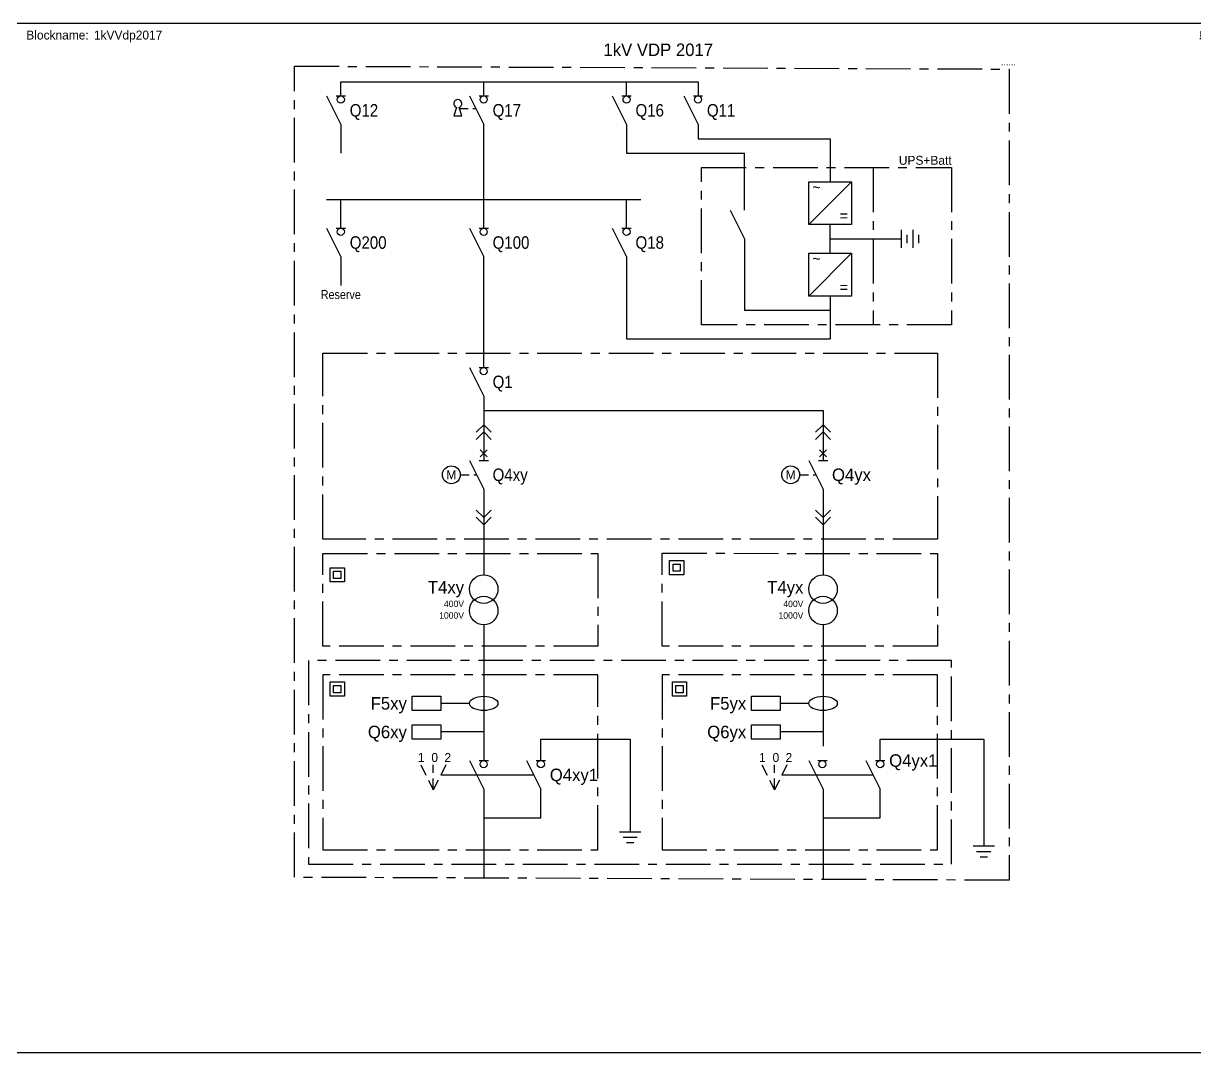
# Model space of a CAD drawing. Header units: millimetres. Extents: x -7152 to 5843, y -5056 to 10205.
# Drawn here: x 647.1 to 975, y 5083 to 5371 of the extents above; entities that cross this region are included whole.
import ezdxf
from ezdxf.enums import TextEntityAlignment as Align

# ---------------------------------------------------------------- set-up
doc = ezdxf.new("R2010")
doc.units = ezdxf.units.MM
for name, pattern in [('CENTER', [2, 1.25, -0.25, 0.25, -0.25]), ('HIDDEN2', [4.7625, 3.175, -1.5875]), ('HIDDENX2', [0.75, 0.5, -0.25])]:
    doc.linetypes.add(name, pattern=pattern)
doc.styles.add('ISOPLUS', font='isoplus')
doc.styles.get("Standard").update_dxf_attribs({"font": 'isoplus.shx'})
doc.styles.add('TBM', font='arial.ttf')

# ---------------------------------------------------------------- blocks, each defined once
blk = doc.blocks.new('Aarding')
at = {"color": 0}
for p, q in [((3, 0), (-3, 0)), ((2, -1.5), (-2, -1.5)), ((1, -3), (-1, -3))]:
    blk.add_line(p, q, dxfattribs=at)
at = {"style": 'ISOPLUS'}
blk.add_attdef('NUML', text='', height=2.5, dxfattribs=at).set_placement((-4.5, -1.5), align=Align.MIDDLE_RIGHT)
blk.add_attdef('NUMR', text='', height=2.5, dxfattribs=at).set_placement((4.5, -1.5), align=Align.MIDDLE_LEFT)
blk = doc.blocks.new('*U462')
at = {"color": 0}
for p, q in [((12.99, 218.65), (12.99, 222.65)), ((12.99, 222.65), (112.99, 222.65)), ((52.99, 218.65), (52.99, 222.65)), ((92.99, 218.65), (92.99, 222.65)), ((112.99, 222.65), (112.99, 218.65)), ((12.99, 210.65), (12.99, 202.65)), ((52.99, 181.65), (52.99, 210.65)), ((92.99, 210.65), (92.99, 202.65)), ((112.99, 210.65), (112.99, 206.65)), ((112.99, 206.65), (149.99, 206.65)), ((149.99, 206.65), (149.99, 194.65)), ((92.99, 202.65), (125.99, 202.65)), ((125.99, 186.65), (125.99, 202.65)), ((8.99, 189.65), (96.99, 189.65)), ((12.99, 181.65), (12.99, 189.65)), ((92.99, 181.65), (92.99, 189.65)), ((149.99, 174.65), (149.99, 182.65)), ((169.99, 176.15), (169.99, 181.15)), ((173.19, 176.15), (173.19, 181.15)), ((125.99, 178.65), (125.99, 158.65)), ((149.99, 178.65), (169.99, 178.65)), ((171.58, 177.49), (171.58, 179.82)), ((174.78, 177.49), (174.78, 179.82)), ((12.99, 173.65), (12.99, 165.65)), ((52.99, 142.65), (52.99, 173.65)), ((92.99, 173.65), (92.99, 150.65)), ((149.99, 162.65), (149.99, 150.65)), ((149.99, 158.65), (125.99, 158.65)), ((92.99, 150.65), (149.99, 150.65)), ((52.99, 134.65), (52.99, 116.65)), ((52.99, 130.65), (147.99, 130.65)), ((147.99, 130.65), (147.99, 116.65)), ((52.99, 108.65), (52.99, 84.65)), ((147.99, 108.65), (147.99, 84.65)), ((52.99, 70.65), (52.99, 32.67)), ((147.99, 70.65), (147.99, 36.67)), ((48.99, 48.67), (40.99, 48.67)), ((143.99, 48.67), (135.99, 48.67)), ((52.99, 40.67), (40.99, 40.67)), ((147.99, 40.67), (135.99, 40.67)), ((68.99, 32.67), (68.99, 38.67)), ((68.99, 38.67), (93.99, 38.67)), ((93.99, 38.67), (93.99, 12.67)), ((163.99, 32.67), (163.99, 38.67)), ((163.99, 38.67), (192.99, 38.67)), ((192.99, 38.67), (192.99, 8.67)), ((40.99, 28.67), (66.99, 28.67)), ((136.49, 28.67), (161.99, 28.67)), ((52.99, 24.67), (52.99, -0.33)), ((68.99, 16.67), (68.99, 24.67)), ((147.99, 24.67), (147.99, -0.33)), ((163.99, 16.67), (163.99, 24.67)), ((52.99, 16.67), (68.99, 16.67)), ((147.99, 16.67), (163.99, 16.67))]:
    blk.add_line(p, q, dxfattribs=at)
at = {"color": 0, "linetype": 'Continuous'}
for p, q in [((8.99, 218.65), (12.99, 210.65)), ((48.99, 218.65), (52.99, 210.65)), ((88.99, 218.65), (92.99, 210.65)), ((108.99, 218.65), (112.99, 210.65)), ((121.99, 186.65), (125.99, 178.65)), ((8.99, 181.65), (12.99, 173.65)), ((48.99, 181.65), (52.99, 173.65)), ((88.99, 181.65), (92.99, 173.65)), ((48.99, 142.65), (52.99, 134.65)), ((48.99, 116.65), (52.99, 108.65)), ((143.99, 116.65), (147.99, 108.65)), ((48.99, 32.67), (52.99, 24.67)), ((64.99, 32.67), (68.99, 24.67)), ((143.99, 32.67), (147.99, 24.67)), ((159.99, 32.67), (163.99, 24.67))]:
    blk.add_line(p, q, dxfattribs=at)
at = {"color": 2, "linetype": 'Continuous', "lineweight": -2}
for p, q in [((11.69, 218.65), (14.29, 218.65)), ((51.69, 218.65), (54.29, 218.65)), ((91.69, 218.65), (94.29, 218.65)), ((111.69, 218.65), (114.29, 218.65)), ((11.69, 181.65), (14.29, 181.65)), ((51.69, 181.65), (54.29, 181.65)), ((91.69, 181.65), (94.29, 181.65)), ((51.69, 142.65), (54.29, 142.65)), ((51.69, 116.65), (54.29, 116.65)), ((146.69, 116.65), (149.29, 116.65)), ((51.69, 32.67), (54.29, 32.67)), ((67.69, 32.67), (70.29, 32.67)), ((146.5, 32.67), (149.1, 32.67)), ((162.69, 32.67), (165.29, 32.67))]:
    blk.add_line(p, q, dxfattribs=at)
at = {"color": 0, "linetype": 'HIDDENX2', "ltscale": 5}
for p, q in [((46.19, 215.15), (50.74, 215.15)), ((46.44, 112.65), (50.99, 112.65)), ((141.44, 112.65), (145.99, 112.65))]:
    blk.add_line(p, q, dxfattribs=at)
at = {"color": 1, "linetype": 'CENTER', "ltscale": 10}
blk.add_line((113.99, 198.65), (183.99, 198.65), dxfattribs=at)
at = {"color": 2}
for p, q in [((143.99, 182.65), (155.99, 194.65)), ((143.99, 162.65), (155.99, 174.65))]:
    blk.add_line(p, q, dxfattribs=at)
at = {"color": 2, "linetype": 'Continuous'}
for p, q in [((52.01, 117.65), (53.96, 119.6)), ((52.01, 119.6), (53.96, 117.65)), ((147.01, 117.65), (148.96, 119.6)), ((147.01, 119.6), (148.96, 117.65))]:
    blk.add_line(p, q, dxfattribs=at)
at = {"color": 0, "linetype": 'HIDDEN2'}
for p, q in [((35.38, 31.46), (38.88, 24.46)), ((42.38, 31.46), (38.88, 24.46)), ((38.88, 24.46), (38.88, 31.46)), ((130.89, 31.46), (134.39, 24.46)), ((137.89, 31.46), (134.39, 24.46)), ((134.39, 24.46), (134.39, 31.46))]:
    blk.add_line(p, q, dxfattribs=at)
at = {"color": 1, "linetype": 'CENTER', "ltscale": 10}
for points in [[(200.05, -0.82), (0, 0), (0, 227), (200.05, 226.18)], [(179.99, 94.65), (7.99, 94.65), (7.99, 146.65), (179.99, 146.65)], [(7.99, 90.65), (84.99, 90.65), (84.99, 64.65), (7.99, 64.65)], [(102.99, 90.67), (179.99, 90.65), (179.99, 64.65), (102.99, 64.67)], [(3.99, 3.67), (183.99, 3.67), (183.99, 60.65), (3.99, 60.65)], [(7.99, 7.67), (84.99, 7.67), (84.99, 56.67), (7.99, 56.67)], [(102.99, 7.67), (179.99, 7.67), (179.99, 56.67), (102.99, 56.67)]]:
    blk.add_lwpolyline(points, close=True, dxfattribs=at)
blk.add_lwpolyline([(46.09, 215.44, 6.162278), (45.38, 215.44), (44.61, 213.14), (46.86, 213.14)], format="xyb", close=True)
for points in [[(183.99, 154.65), (113.99, 154.65), (113.99, 198.65)], [(161.99, 198.65), (161.99, 154.65)], [(183.99, 198.65), (183.99, 154.65)]]:
    blk.add_lwpolyline(points, dxfattribs=at)
at = {"color": 2}
for points in [[(143.99, 194.65), (155.99, 194.65), (155.99, 182.65), (143.99, 182.65), (143.99, 194.65)], [(143.99, 174.65), (155.99, 174.65), (155.99, 162.65), (143.99, 162.65), (143.99, 174.65)]]:
    blk.add_lwpolyline(points, dxfattribs=at)
at = {"color": 1, "linetype": 'Continuous'}
for points in [[(50.86, 124.53), (52.99, 126.65), (55.11, 124.53)], [(50.86, 122.53), (52.99, 124.65), (55.11, 122.53)], [(145.86, 124.53), (147.99, 126.65), (150.11, 124.53)], [(145.86, 122.53), (147.99, 124.65), (150.11, 122.53)], [(50.86, 102.77), (52.99, 100.65), (55.11, 102.77)], [(145.86, 102.77), (147.99, 100.65), (150.11, 102.77)], [(50.86, 100.77), (52.99, 98.65), (55.11, 100.77)], [(145.86, 100.77), (147.99, 98.65), (150.11, 100.77)]]:
    blk.add_lwpolyline(points, dxfattribs=at)
for points in [[(104.99, 88.67), (108.99, 88.67), (108.99, 84.67), (104.99, 84.67)], [(9.99, 86.65), (13.99, 86.65), (13.99, 82.65), (9.99, 82.65)], [(10.99, 85.65), (12.99, 85.65), (12.99, 83.65), (10.99, 83.65)], [(105.99, 87.67), (107.99, 87.67), (107.99, 85.67), (105.99, 85.67)], [(9.99, 54.67), (13.99, 54.67), (13.99, 50.67), (9.99, 50.67)], [(10.99, 53.67), (12.99, 53.67), (12.99, 51.67), (10.99, 51.67)], [(105.8, 54.67), (109.8, 54.67), (109.8, 50.67), (105.8, 50.67)], [(106.8, 53.67), (108.8, 53.67), (108.8, 51.67), (106.8, 51.67)], [(32.99, 46.67), (32.99, 50.67), (40.99, 50.67), (40.99, 46.67)], [(127.99, 46.67), (127.99, 50.67), (135.99, 50.67), (135.99, 46.67)], [(32.99, 38.67), (32.99, 42.67), (40.99, 42.67), (40.99, 38.67)], [(127.99, 38.67), (127.99, 42.67), (135.99, 42.67), (135.99, 38.67)]]:
    blk.add_lwpolyline(points, close=True)
at = {"color": 2, "linetype": 'Continuous', "lineweight": -2}
for centre in [(12.99, 217.65), (52.99, 217.65), (92.99, 217.65), (112.99, 217.65), (12.99, 180.65), (52.99, 180.65), (92.99, 180.65), (52.99, 141.65), (52.99, 31.67), (68.99, 31.67), (147.8, 31.67), (163.99, 31.67)]:
    blk.add_circle(centre, 1, dxfattribs=at)
at = {"color": 2, "linetype": 'Continuous'}
for centre in [(43.94, 112.65), (138.94, 112.65)]:
    blk.add_circle(centre, 2.5, dxfattribs=at)
at = {"color": 0}
for centre in [(52.99, 80.65), (147.99, 80.65), (52.99, 74.65), (147.99, 74.65)]:
    blk.add_circle(centre, 4, dxfattribs=at)
at = {"linetype": 'Continuous'}
for centre in [(52.99, 48.67), (147.99, 48.67)]:
    blk.add_ellipse(centre, major_axis=(4, 0), ratio=0.5, dxfattribs=at)
at = {"color": 2}
for p in [(93.99, 12.67), (192.99, 8.67)]:
    blk.add_blockref('Aarding', p, dxfattribs=at)
at = {"color": 2, "style": 'ISOPLUS', "width": 0.9}
for s, p in [('Q12', (15.49, 214.64)), ('Q17', (55.49, 214.64)), ('Q16', (95.49, 214.64)), ('Q11', (115.49, 214.64)), ('Q200', (15.49, 177.64)), ('Q100', (55.49, 177.64)), ('Q18', (95.49, 177.64)), ('Q1', (55.49, 138.64))]:
    blk.add_text(s, height=3.5, dxfattribs=at).set_placement(p, align=Align.MIDDLE_LEFT)
blk.add_text('UPS+Batt', height=2.5).set_placement((183.99, 198.65), align=Align.BOTTOM_RIGHT)
at = {"color": 7, "style": 'ISOPLUS'}
for p in [(144.99, 191.65), (144.99, 171.65)]:
    blk.add_text('~', height=3, dxfattribs=at).set_placement(p)
for p in [(154.99, 183.65), (154.99, 163.65)]:
    blk.add_text('=', height=3, dxfattribs=at).set_placement(p, align=Align.RIGHT)
at = {"width": 0.9}
blk.add_text('Reserve', height=2.5, dxfattribs=at).set_placement((12.99, 163.06), align=Align.MIDDLE)
at = {"color": 7, "linetype": 'Continuous'}
for p in [(43.94, 112.65), (138.94, 112.65)]:
    blk.add_text('M', height=2.5, dxfattribs=at).set_placement(p, align=Align.MIDDLE_CENTER)
at = {"color": 1}
for s, p in [('400V', (47.49, 76.52)), ('400V', (142.49, 76.52)), ('1000V', (47.49, 73.28)), ('1000V', (142.49, 73.28))]:
    blk.add_text(s, height=1.8, dxfattribs=at).set_placement(p, align=Align.MIDDLE_RIGHT)
at = {"linetype": 'Continuous', "style": 'ISOPLUS'}
for s, p in [('1', (34.57, 32.28)), ('0', (38.34, 32.28)), ('2', (41.99, 32.28)), ('1', (130.08, 32.28)), ('0', (133.85, 32.28)), ('2', (137.49, 32.28))]:
    blk.add_text(s, height=2.5, dxfattribs=at).set_placement(p)
at = {"color": 2}
for tag, p in [('AP', (100.99, 235.67)), ('NAAM', (101.86, 229.83))]:
    blk.add_attdef(tag, text='', height=3.5, dxfattribs=at).set_placement(p, align=Align.CENTER)
at = {"color": 1, "style": 'TBM'}
blk.add_attdef('EDX', text='', height=1.8, dxfattribs=at).set_placement((201.99, 226.67), align=Align.BOTTOM_RIGHT)
for tag, p in [('VERTREK_RECHTS', (128.99, 136.67)), ('VERTREK_LINKS', (21.73, 128.69))]:
    blk.add_attdef(tag, p, '', height=2.5)
at = {"color": 2, "style": 'ISOPLUS', "width": 0.9}
blk.add_attdef('Q4XY', (55.49, 110.89), '', height=3.5, dxfattribs=at)
at = {"color": 2}
for tag, p in [('Q4YX', (150.49, 112.65)), ('Q4YX1', (166.49, 32.67)), ('Q4XY1', (71.49, 28.66))]:
    blk.add_attdef(tag, text='', height=3.5, dxfattribs=at).set_placement(p, align=Align.MIDDLE_LEFT)
for tag, p in [('T4XY', (47.49, 81.17)), ('T4YX', (142.49, 81.17)), ('F5XY', (31.49, 48.67)), ('F5YX', (126.49, 48.67)), ('Q6XY', (31.49, 40.67)), ('Q6YX', (126.49, 40.67))]:
    blk.add_attdef(tag, text='', height=3.5, dxfattribs=at).set_placement(p, align=Align.MIDDLE_RIGHT)
blk = doc.blocks.new('*U424')
at = {"color": 0}
blk.add_lwpolyline([(0, 0), (356, 0), (356, 288), (0, 288)], close=True, dxfattribs=at)
blk.add_text('Blockname:', height=2.5, dxfattribs=at).set_placement((3.74, 286), align=Align.TOP_LEFT)
at = {"color": 0, "linetype": 'Continuous'}
blk.add_text('%%UBijkomende info:', height=1.8, dxfattribs=at).set_placement((332.22, 284.12))
at = {"color": 161, "linetype": 'Continuous', "ltscale": 15, "true_color": 0x8c9ff3}
blk.add_attdef('BLOCKNAME', (22.67, 283.5), '', height=2.5, dxfattribs=at)

msp = doc.modelspace()

# ---------------------------------------------------------------- block references
at = {"color": 110, "linetype": 'Continuous'}
msp.add_blockref('*U424', (644.209, 5082.953), dxfattribs=at).add_auto_attribs({'BLOCKNAME': '1kVVdp2017'})
at = {"linetype": 'Continuous'}
msp.add_blockref('*U462', (723, 5132), dxfattribs=at).add_auto_attribs({'NAAM': '1kV VDP 2017', 'EDX': '......', 'Q4XY': 'Q4xy', 'T4XY': 'T4xy', 'F5XY': 'F5xy', 'Q6XY': 'Q6xy', 'Q4YX1': 'Q4yx1', 'Q4XY1': 'Q4xy1', 'T4YX': 'T4yx', 'Q6YX': 'Q6yx', 'F5YX': 'F5yx', 'Q4YX': 'Q4yx'})

doc.saveas('drawing.dxf')
